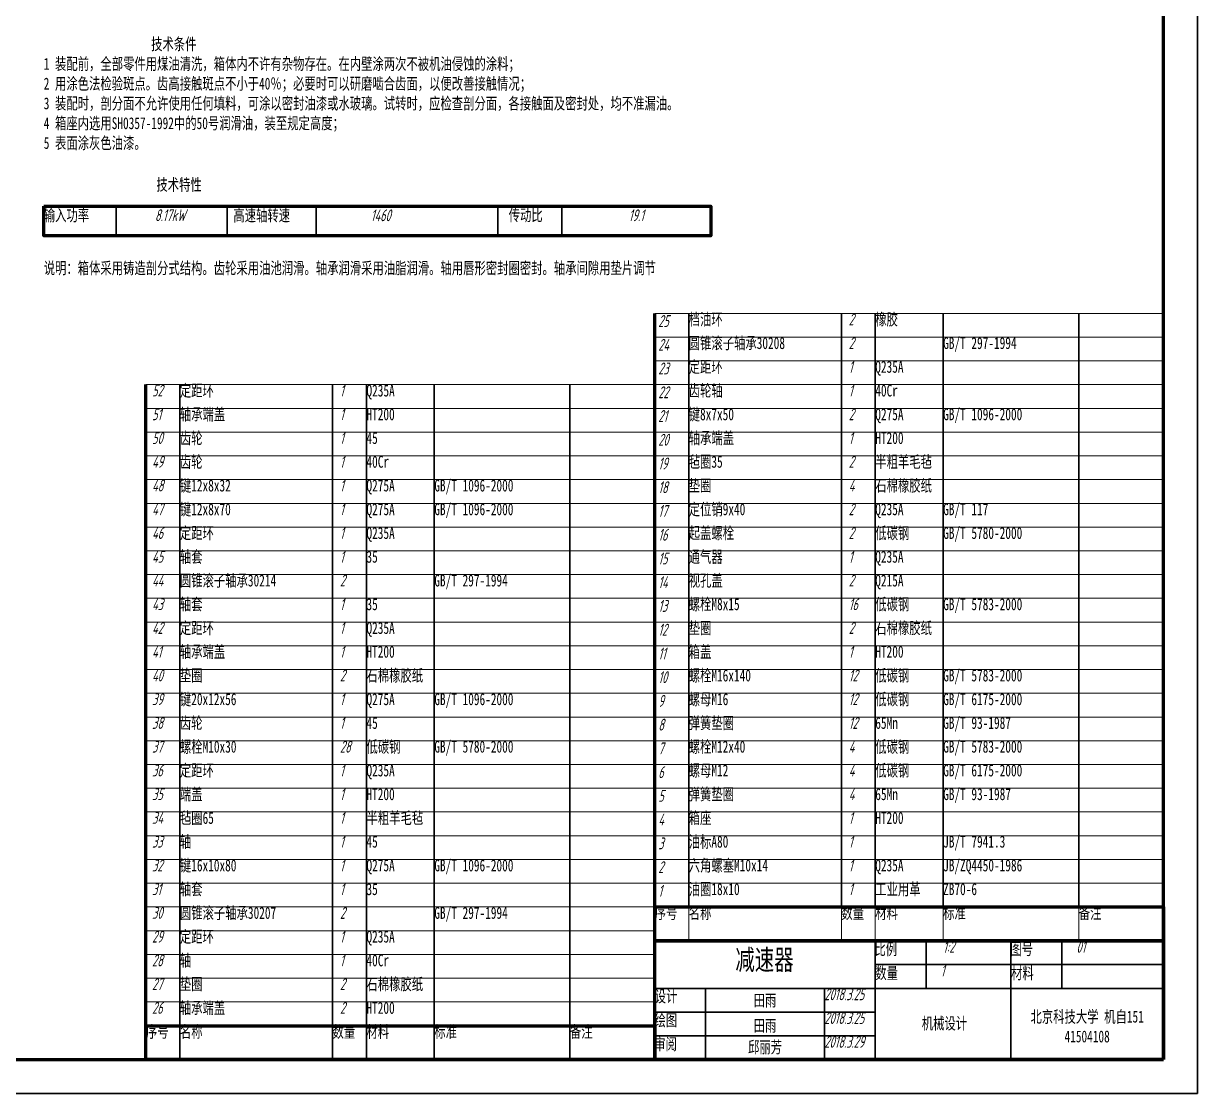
# Model space of a CAD drawing. Header units: millimetres. Extents: x 0 to 4732, y -441 to 1125.
# Drawn here: x 3754.8 to 4100.9, y 298.9 to 614.4 of the extents above; entities that cross this region are included whole.
import ezdxf

# ---------------------------------------------------------------- set-up
doc = ezdxf.new("R2010")
doc.units = ezdxf.units.MM
for name, color, linetype, lineweight in [('0粗实线', 7, 'Continuous', 70), ('0细实线', 7, 'Continuous', 35), ('粗实线', 7, 'Continuous', 70), ('粗线', 7, 'Continuous', 30), ('细线', 7, 'Continuous', 15)]:
    doc.layers.add(name, color=color, linetype=linetype, lineweight=lineweight)
doc.layers.add('draw', color=7, linetype='Continuous')
doc.styles.add('数字字母', font='isocp.shx', dxfattribs={"width": 0.7, "oblique": 15, "height": 3.5})
doc.styles.add('汉字', font='simfang.ttf', dxfattribs={"width": 0.7, "height": 3.5})

# ---------------------------------------------------------------- blocks, each defined once
blk = doc.blocks.new('*U85')
at = {"layer": '细线', "ltscale": 0.5}
blk.add_line((-75, 0), (75, 0), dxfattribs=at)
blk = doc.blocks.new('*U86')
at = {"layer": '细线', "color": 0, "linetype": 'ByBlock', "lineweight": -2, "transparency": 16777216}
for p in [(0, 168), (0, 161), (0, 154), (0, 147), (0, 140), (0, 133), (0, 126), (0, 119), (0, 112), (0, 105), (0, 98), (0, 91), (0, 84), (0, 77), (0, 70), (0, 63), (0, 56), (0, 49), (0, 42), (0, 35), (0, 28), (0, 21), (0, 14), (0, 7), (0, 0)]:
    blk.add_blockref('*U85', p, dxfattribs=at)
blk = doc.blocks.new('*U87')
at = {"layer": '细线', "ltscale": 0.5}
blk.add_line((-75, 0), (75, 0), dxfattribs=at)
blk = doc.blocks.new('*U88')
at = {"layer": '细线', "color": 0, "linetype": 'ByBlock', "lineweight": -2, "transparency": 16777216}
for p in [(0, 182), (0, 175), (0, 168), (0, 161), (0, 154), (0, 147), (0, 140), (0, 133), (0, 126), (0, 119), (0, 112), (0, 105), (0, 98), (0, 91), (0, 84), (0, 77), (0, 70), (0, 63), (0, 56), (0, 49), (0, 42), (0, 35), (0, 28), (0, 21), (0, 14), (0, 7), (0, 0)]:
    blk.add_blockref('*U87', p, dxfattribs=at)

msp = doc.modelspace()

# ---------------------------------------------------------------- linework, layer by layer
at = {"layer": '0粗实线', "color": 0, "lineweight": 70}
msp.add_line((4090.86, 308.916), (4090.86, 882.916), dxfattribs=at)
at = {"layer": '0细实线', "color": 0, "lineweight": 35}
for p, q in [((4100.86, 298.916), (4100.86, 892.916)), ((3259.86, 298.916), (4100.86, 298.916))]:
    msp.add_line(p, q, dxfattribs=at)
at = {"layer": '粗实线', "color": 0, "lineweight": 70}
msp.add_line((3284.86, 308.916), (4090.86, 308.916), dxfattribs=at)
at = {"layer": '粗线', "color": 0, "lineweight": 70, "ltscale": 0.5}
for p, q in [((3940.86, 521.916), (3940.86, 528.916)), ((3940.86, 514.916), (3940.86, 521.916)), ((3940.86, 507.916), (3940.86, 514.916)), ((3790.86, 500.916), (3790.86, 507.916)), ((3940.86, 500.916), (3940.86, 507.916)), ((3790.86, 493.916), (3790.86, 500.916)), ((3940.86, 493.916), (3940.86, 500.916)), ((3790.86, 486.916), (3790.86, 493.916)), ((3940.86, 486.916), (3940.86, 493.916)), ((3790.86, 479.916), (3790.86, 486.916)), ((3940.86, 479.916), (3940.86, 486.916)), ((3790.86, 472.916), (3790.86, 479.916)), ((3940.86, 472.916), (3940.86, 479.916)), ((3790.86, 465.916), (3790.86, 472.916)), ((3940.86, 465.916), (3940.86, 472.916)), ((3790.86, 458.916), (3790.86, 465.916)), ((3940.86, 458.916), (3940.86, 465.916)), ((3790.86, 451.916), (3790.86, 458.916)), ((3940.86, 451.916), (3940.86, 458.916)), ((3790.86, 444.916), (3790.86, 451.916)), ((3940.86, 444.916), (3940.86, 451.916)), ((3790.86, 437.916), (3790.86, 444.916)), ((3940.86, 437.916), (3940.86, 444.916)), ((3790.86, 430.916), (3790.86, 437.916)), ((3940.86, 430.916), (3940.86, 437.916)), ((3790.86, 423.916), (3790.86, 430.916)), ((3940.86, 423.916), (3940.86, 430.916)), ((3790.86, 416.916), (3790.86, 423.916)), ((3940.86, 416.916), (3940.86, 423.916)), ((3790.86, 409.916), (3790.86, 416.916)), ((3940.86, 409.916), (3940.86, 416.916)), ((3790.86, 402.916), (3790.86, 409.916)), ((3940.86, 402.916), (3940.86, 409.916)), ((3790.86, 395.916), (3790.86, 402.916)), ((3940.86, 395.916), (3940.86, 402.916)), ((3790.86, 388.916), (3790.86, 395.916)), ((3940.86, 388.916), (3940.86, 395.916)), ((3790.86, 381.916), (3790.86, 388.916)), ((3940.86, 381.916), (3940.86, 388.916)), ((3790.86, 374.916), (3790.86, 381.916)), ((3940.86, 374.916), (3940.86, 381.916)), ((3790.86, 367.916), (3790.86, 374.916)), ((3940.86, 367.916), (3940.86, 374.916)), ((3790.86, 360.916), (3790.86, 367.916)), ((3940.86, 360.916), (3940.86, 367.916)), ((3790.86, 353.916), (3790.86, 360.916)), ((3940.86, 353.916), (3940.86, 360.916)), ((3790.86, 346.916), (3790.86, 353.916)), ((3790.86, 339.916), (3790.86, 346.916)), ((3790.86, 332.916), (3790.86, 339.916)), ((3790.86, 325.916), (3790.86, 332.916)), ((3790.86, 318.916), (3790.86, 325.916))]:
    msp.add_line(p, q, dxfattribs=at)
for points in [[(3760.719, 560.532), (3957.402, 560.532), (3957.402, 551.786), (3760.719, 551.786)], [(4090.86, 343.916), (3940.86, 343.916), (3940.86, 353.916), (4090.86, 353.916)], [(4090.86, 308.916), (3940.86, 308.916), (3940.86, 343.916), (4090.86, 343.916)], [(3940.86, 308.916), (3790.86, 308.916), (3790.86, 318.916), (3940.86, 318.916)]]:
    msp.add_lwpolyline(points, close=True, dxfattribs=at)
at = {"layer": '细线', "color": 0, "lineweight": 35, "ltscale": 0.5}
for p, q in [((3782.084, 560.532), (3782.084, 551.786)), ((3814.808, 551.786), (3814.808, 560.532)), ((3840.987, 560.532), (3840.987, 551.786)), ((3894.636, 560.532), (3894.636, 551.786)), ((3913.446, 551.786), (3913.446, 560.532)), ((3950.86, 353.916), (3950.86, 528.916)), ((3995.86, 353.916), (3995.86, 528.916)), ((4005.86, 353.916), (4005.86, 528.916)), ((4025.86, 353.916), (4025.86, 528.916)), ((4065.86, 353.916), (4065.86, 528.916)), ((3800.86, 318.916), (3800.86, 507.916)), ((3845.86, 318.916), (3845.86, 507.916)), ((3855.86, 318.916), (3855.86, 507.916)), ((3875.86, 318.916), (3875.86, 507.916)), ((3915.86, 318.916), (3915.86, 507.916)), ((4005.86, 308.916), (4005.86, 343.916)), ((4020.86, 329.916), (4020.86, 343.916)), ((4045.86, 329.916), (4045.86, 343.916)), ((4060.86, 329.916), (4060.86, 343.916)), ((4020.86, 336.916), (4005.86, 336.916)), ((4045.86, 336.916), (4020.86, 336.916)), ((4060.86, 336.916), (4045.86, 336.916)), ((4090.86, 336.916), (4060.86, 336.916)), ((3940.86, 329.916), (3955.86, 329.916)), ((3955.86, 329.916), (3990.86, 329.916)), ((3955.86, 329.916), (3955.86, 308.916)), ((3990.86, 329.916), (4005.86, 329.916)), ((3990.86, 329.916), (3990.86, 308.916)), ((4020.86, 329.916), (4005.86, 329.916)), ((4045.86, 329.916), (4020.86, 329.916)), ((4060.86, 329.916), (4045.86, 329.916)), ((4045.86, 329.916), (4045.86, 308.916)), ((4090.86, 329.916), (4060.86, 329.916)), ((3940.86, 322.916), (3955.86, 322.916)), ((3955.86, 322.916), (3990.86, 322.916)), ((3990.86, 322.916), (4005.86, 322.916)), ((3800.86, 318.916), (3800.86, 308.916)), ((3845.86, 318.916), (3845.86, 308.916)), ((3855.86, 318.916), (3855.86, 308.916)), ((3875.86, 318.916), (3875.837, 308.916)), ((3915.86, 318.916), (3915.86, 308.916)), ((3940.86, 315.916), (3955.86, 315.916)), ((3955.86, 315.916), (3990.86, 315.916)), ((3990.86, 315.916), (4005.86, 315.916))]:
    msp.add_line(p, q, dxfattribs=at)
at = {"layer": '细线', "color": 0, "ltscale": 0.5}
for p, q in [((3950.86, 353.916), (3995.86, 353.916)), ((3950.86, 353.916), (3950.86, 343.916)), ((3995.86, 353.916), (4005.86, 353.916)), ((3995.86, 353.916), (3995.86, 343.916)), ((4005.86, 353.916), (4025.86, 353.916)), ((4005.86, 353.916), (4005.86, 343.916)), ((4025.86, 353.916), (4025.837, 343.916)), ((4025.86, 353.916), (4065.86, 353.916)), ((4065.86, 353.916), (4090.86, 353.916)), ((4065.86, 353.916), (4065.86, 343.916))]:
    msp.add_line(p, q, dxfattribs=at)

# ---------------------------------------------------------------- block references
at = {"layer": '细线', "color": 0, "lineweight": 35}
for name, p in [('*U86', (4015.86, 360.916)), ('*U88', (3865.86, 325.916))]:
    msp.add_blockref(name, p, dxfattribs=at)

# ---------------------------------------------------------------- texts
at = {"layer": 'draw', "color": 0, "ltscale": 0.5, "char_height": 3.5, "attachment_point": 1, "style": '汉字'}
for s, width, insert in [('                   技术条件\\P1 装配前，全部零件用煤油清洗，箱体内不许有杂物存在。在内壁涂两次不被机油侵蚀的涂料；^J2 用涂色法检验斑点。齿高接触斑点不小于40％；必要时可以研磨啮合齿面，以便改善接触情况；\\P3 装配时，剖分面不允许使用任何填料，可涂以密封油漆或水玻璃。试转时，应检查剖分面，各接触面及密封处，均不准漏油。\\P4 箱座内选用SH0357-1992中的50号润滑油，装至规定高度；\\P5 表面涂灰色油漆。', 215.76381, (3760.719, 610.085)), ('技术特性', 31.16009, (3793.929, 568.633))]:
    msp.add_mtext_dynamic_manual_height_columns(s, width=width, gutter_width=20, heights=[0], dxfattribs=dict(at, insert=insert))
at = {"layer": '粗实线', "color": 0, "insert": (3950.86, 341.371), "char_height": 6, "attachment_point": 1, "style": '汉字'}
msp.add_mtext_dynamic_manual_height_columns('\\pi13.744;减速器', width=45.05516, gutter_width=17.5, heights=[0], dxfattribs=at)
at = {"layer": '粗线', "color": 0, "ltscale": 0.5, "char_height": 3.5, "attachment_point": 1, "style": '汉字'}
for s, width, heights, insert in [('{\\fSimSun|b0|i0|c134|p2;档油环}', 45, [0], (3950.86, 528.916)), ('{\\fSimSun|b0|i0|c134|p2;橡胶}', 20, [0], (4005.86, 528.916)), ('{\\fSimSun|b0|i0|c134|p2;圆锥滚子轴承30208}', 45, [0], (3950.86, 521.916)), ('GB/T 297-1994', 40, [0], (4025.86, 521.916)), ('{\\fSimSun|b0|i0|c134|p2;定距环}', 45, [0], (3950.86, 514.916)), ('Q235A', 20, [0], (4005.86, 514.916)), ('{\\fSimSun|b0|i0|c134|p2;定距环}', 45, [0], (3800.86, 507.916)), ('Q235A', 20, [0], (3855.86, 507.916)), ('{\\fSimSun|b0|i0|c134|p2;齿轮轴}', 45, [0], (3950.86, 507.916)), ('40Cr', 20, [0], (4005.86, 507.916)), ('{\\fSimSun|b0|i0|c134|p2;轴承端盖}', 45, [5.296], (3800.86, 500.916)), ('HT200', 20, [0], (3855.86, 500.916)), ('{\\fSimSun|b0|i0|c134|p2;键8x7x50}', 45, [0], (3950.86, 500.916)), ('Q275A', 20, [0], (4005.86, 500.916)), ('GB/T 1096-2000', 40, [0], (4025.86, 500.916)), ('{\\fSimSun|b0|i0|c134|p2;齿轮}', 45, [0], (3800.86, 493.916)), ('45', 20, [0], (3855.86, 493.916)), ('{\\fSimSun|b0|i0|c134|p2;轴承端盖}', 45, [0], (3950.86, 493.916)), ('HT200', 20, [0], (4005.86, 493.916)), ('{\\fSimSun|b0|i0|c134|p2;齿轮}', 45, [0], (3800.86, 486.916)), ('40Cr', 20, [0], (3855.86, 486.916)), ('{\\fSimSun|b0|i0|c134|p2;毡圈35}', 45, [0], (3950.86, 486.916)), ('{\\fSimSun|b0|i0|c134|p2;半粗羊毛毡}', 20, [0], (4005.86, 486.916)), ('{\\fSimSun|b0|i0|c134|p2;键12x8x32}', 45, [0], (3800.86, 479.916)), ('Q275A', 20, [0], (3855.86, 479.916)), ('GB/T 1096-2000', 40, [0], (3875.86, 479.916)), ('{\\fSimSun|b0|i0|c134|p2;垫圈}', 45, [0], (3950.86, 479.916)), ('{\\fSimSun|b0|i0|c134|p2;石棉橡胶纸}', 20, [0], (4005.86, 479.916)), ('{\\fSimSun|b0|i0|c134|p2;键12x8x70}', 45, [0], (3800.86, 472.916)), ('Q275A', 20, [0], (3855.86, 472.916)), ('GB/T 1096-2000', 40, [0], (3875.86, 472.916)), ('{\\fSimSun|b0|i0|c134|p2;定位销9x40}', 45, [0], (3950.86, 472.916)), ('{\\fSimSun|b0|i0|c134|p2;Q235A}', 20, [0], (4005.86, 472.916)), ('GB/T 117', 40, [0], (4025.86, 472.916)), ('{\\fSimSun|b0|i0|c134|p2;定距环}', 45, [0], (3800.86, 465.916)), ('Q235A', 20, [0], (3855.86, 465.916)), ('{\\fSimSun|b0|i0|c134|p2;起盖螺栓}', 45, [0], (3950.86, 465.916)), ('{\\fSimSun|b0|i0|c134|p2;低碳钢}', 20, [0], (4005.86, 465.916)), ('GB/T 5780-2000 ', 40, [0], (4025.86, 465.916)), ('{\\fSimSun|b0|i0|c134|p2;轴套}', 45, [0], (3800.86, 458.916)), ('{\\fSimSun|b0|i0|c134|p2;35}', 20, [0], (3855.86, 458.916)), ('{\\fSimSun|b0|i0|c134|p2;通气器}', 45, [0], (3950.86, 458.916)), ('Q235A', 20, [0], (4005.86, 458.916)), ('{\\fSimSun|b0|i0|c134|p2;圆锥滚子轴承30214}', 45, [0], (3800.86, 451.916)), ('GB/T 297-1994', 40, [0], (3875.86, 451.916)), ('{\\fSimSun|b0|i0|c134|p2;视孔盖}', 45, [0], (3950.86, 451.916)), ('Q215A', 20, [0], (4005.86, 451.916)), ('{\\fSimSun|b0|i0|c134|p2;轴套}', 45, [0], (3800.86, 444.916)), ('{\\fSimSun|b0|i0|c134|p2;35}', 20, [0], (3855.86, 444.916)), ('{\\fSimSun|b0|i0|c134|p2;螺栓M8x15}', 45, [0], (3950.86, 444.916)), ('{\\fSimSun|b0|i0|c134|p2;低碳钢}', 20, [0], (4005.86, 444.916)), ('GB/T 5783-2000', 40, [0], (4025.86, 444.916)), ('{\\fSimSun|b0|i0|c134|p2;定距环}', 45, [0], (3800.86, 437.916)), ('Q235A', 20, [0], (3855.86, 437.916)), ('{\\fSimSun|b0|i0|c134|p2;垫圈}', 45, [0], (3950.86, 437.916)), ('{\\fSimSun|b0|i0|c134|p2;石棉橡胶纸}', 20, [0], (4005.86, 437.916)), ('{\\fSimSun|b0|i0|c134|p2;轴承端盖}', 45, [0], (3800.86, 430.916)), ('HT200', 20, [0], (3855.86, 430.916)), ('{\\fSimSun|b0|i0|c134|p2;箱盖}', 45, [0], (3950.86, 430.916)), ('HT200', 20, [0], (4005.86, 430.916)), ('{\\fSimSun|b0|i0|c134|p2;垫圈}', 45, [0], (3800.86, 423.916)), ('{\\fSimSun|b0|i0|c134|p2;石棉橡胶纸}', 20, [0], (3855.86, 423.916)), ('{\\fSimSun|b0|i0|c134|p2;螺栓M16x140}', 45, [0], (3950.86, 423.916)), ('{\\fSimSun|b0|i0|c134|p2;低碳钢}', 20, [0], (4005.86, 423.916)), ('GB/T 5783-2000', 40, [0], (4025.86, 423.916)), ('{\\fSimSun|b0|i0|c134|p2;键20x12x56}', 45, [0], (3800.86, 416.916)), ('Q275A', 20, [0], (3855.86, 416.916)), ('GB/T 1096-2000', 40, [0], (3875.86, 416.916)), ('{\\fSimSun|b0|i0|c134|p2;螺母M16}', 45, [0], (3950.86, 416.916)), ('{\\fSimSun|b0|i0|c134|p2;低碳钢}', 20, [0], (4005.86, 416.916)), ('GB/T 6175-2000', 40, [0], (4025.86, 416.916)), ('{\\fSimSun|b0|i0|c134|p2;齿轮}', 45, [0], (3800.86, 409.916)), ('45', 20, [0], (3855.86, 409.916)), ('{\\fSimSun|b0|i0|c134|p2;弹簧垫圈}', 45, [0], (3950.86, 409.916)), ('65Mn', 20, [0], (4005.86, 409.916)), ('GB/T 93-1987', 40, [0], (4025.86, 409.916)), ('{\\fSimSun|b0|i0|c134|p2;螺栓M10x30}', 45, [0], (3800.86, 402.916)), ('{\\fSimSun|b0|i0|c134|p2;低碳钢}', 20, [0], (3855.86, 402.916)), ('GB/T 5780-2000', 40, [0], (3875.86, 402.916)), ('{\\fSimSun|b0|i0|c134|p2;螺栓M12x40}', 45, [0], (3950.86, 402.916)), ('{\\fSimSun|b0|i0|c134|p2;低碳钢}', 20, [0], (4005.86, 402.916)), ('GB/T 5783-2000', 40, [0], (4025.86, 402.916)), ('{\\fSimSun|b0|i0|c134|p2;定距环}', 45, [0], (3800.86, 395.916)), ('Q235A', 20, [0], (3855.86, 395.916)), ('{\\fSimSun|b0|i0|c134|p2;螺母M12}', 45, [0], (3950.86, 395.916)), ('{\\fSimSun|b0|i0|c134|p2;低碳钢}', 20, [0], (4005.86, 395.916)), ('GB/T 6175-2000', 40, [0], (4025.86, 395.916)), ('{\\fSimSun|b0|i0|c134|p2;端盖}', 45, [0], (3800.86, 388.916)), ('HT200', 20, [0], (3855.86, 388.916)), ('{\\fSimSun|b0|i0|c134|p2;弹簧垫圈}', 45, [0], (3950.86, 388.916)), ('65Mn', 20, [0], (4005.86, 388.916)), ('GB/T 93-1987', 40, [0], (4025.86, 388.916)), ('{\\fSimSun|b0|i0|c134|p2;毡圈65}', 45, [0], (3800.86, 381.916)), ('{\\fSimSun|b0|i0|c134|p2;半粗羊毛毡}', 20, [0], (3855.86, 381.916)), ('{\\fSimSun|b0|i0|c134|p2;箱座}', 45, [0], (3950.86, 381.916)), ('HT200', 20, [0], (4005.86, 381.916)), ('{\\fSimSun|b0|i0|c134|p2;轴}', 45, [0], (3800.86, 374.916)), ('45', 20, [0], (3855.86, 374.916)), ('{\\fSimSun|b0|i0|c134|p2;油标A80}', 45, [0], (3950.86, 374.916)), ('JB/T 7941.3 ', 40, [0], (4025.86, 374.916)), ('{\\fSimSun|b0|i0|c134|p2;键16x10x80}', 45, [0], (3800.86, 367.916)), ('Q275A', 20, [0], (3855.86, 367.916)), ('GB/T 1096-2000', 40, [0], (3875.86, 367.916)), ('{\\fSimSun|b0|i0|c134|p2;六角螺塞M10x14}', 45, [0], (3950.86, 367.916)), ('Q235A', 20, [0], (4005.86, 367.916)), ('JB/ZQ4450-1986 ', 40, [0], (4025.86, 367.916)), ('{\\fSimSun|b0|i0|c134|p2;轴套}', 45, [0], (3800.86, 360.916)), ('{\\fSimSun|b0|i0|c134|p2;35}', 20, [0], (3855.86, 360.916)), ('{\\fSimSun|b0|i0|c134|p2;油圈18x10}', 45, [0], (3950.86, 360.916)), ('{\\fSimSun|b0|i0|c134|p2;工业用革}', 20, [0], (4005.86, 360.916)), ('ZB70-6', 40, [0], (4025.86, 360.916)), ('{\\fSimSun|b0|i0|c134|p2;圆锥滚子轴承30207}', 45, [0], (3800.86, 353.916)), ('GB/T 297-1994', 40, [0], (3875.86, 353.916)), ('{\\fSimSun|b0|i0|c134|p2;定距环}', 45, [0], (3800.86, 346.916)), ('Q235A', 20, [0], (3855.86, 346.916)), ('{\\fSimSun|b0|i0|c134|p2;轴}', 45, [0], (3800.86, 339.916)), ('40Cr', 20, [0], (3855.86, 339.916)), ('{\\fSimSun|b0|i0|c134|p2;垫圈}', 45, [0], (3800.86, 332.916)), ('{\\fSimSun|b0|i0|c134|p2;石棉橡胶纸}', 20, [0], (3855.86, 332.916)), ('{\\fSimSun|b0|i0|c134|p2;轴承端盖}', 45, [0], (3800.86, 325.916)), ('HT200', 20, [0], (3855.86, 325.916))]:
    msp.add_mtext_dynamic_manual_height_columns(s, width=width, gutter_width=20, heights=heights, dxfattribs=dict(at, insert=insert))
at = {"layer": '粗线', "color": 0, "lineweight": -3, "ltscale": 0.5, "char_height": 3.5, "attachment_point": 1, "style": '数字字母'}
for s, insert in [('2', (3998.041, 528.916)), ('2', (3998.041, 521.916)), ('1', (3998.041, 514.916)), ('1', (3848.041, 507.916)), ('1', (3998.041, 507.916)), ('1', (3848.041, 500.916)), ('2', (3998.041, 500.916)), ('1', (3848.041, 493.916)), ('1', (3998.041, 493.916)), ('1', (3848.041, 486.916)), ('2', (3998.041, 486.916)), ('1', (3848.041, 479.916)), ('4', (3998.041, 479.916)), ('1', (3848.041, 472.916)), ('2', (3998.041, 472.916)), ('1', (3848.041, 465.916)), ('2', (3998.041, 465.916)), ('1', (3848.041, 458.916)), ('1', (3998.041, 458.916)), ('2', (3848.041, 451.916)), ('2', (3998.041, 451.916)), ('1', (3848.041, 444.916)), ('16', (3998.041, 444.916)), ('1', (3848.041, 437.916)), ('2', (3998.041, 437.916)), ('1', (3848.041, 430.916)), ('1', (3998.041, 430.916)), ('2', (3848.041, 423.916)), ('12', (3998.041, 423.916)), ('1', (3848.041, 416.916)), ('12', (3998.041, 416.916)), ('1', (3848.041, 409.916)), ('12', (3998.041, 409.916)), ('28', (3848.041, 402.916)), ('4', (3998.041, 402.916)), ('1', (3848.041, 395.916)), ('4', (3998.041, 395.916)), ('1', (3848.041, 388.916)), ('4', (3998.041, 388.916)), ('1', (3848.041, 381.916)), ('1', (3998.041, 381.916)), ('1', (3848.041, 374.916)), ('1', (3998.041, 374.916)), ('1', (3848.041, 367.916)), ('1', (3998.041, 367.916)), ('1', (3848.041, 360.916)), ('1', (3998.041, 360.916)), ('2', (3848.041, 353.916)), ('1', (3848.041, 346.916)), ('1', (3848.041, 339.916)), ('2', (3848.041, 332.916)), ('2', (3848.041, 325.916))]:
    msp.add_mtext_dynamic_manual_height_columns(s, width=7.81867, gutter_width=20, heights=[0], dxfattribs=dict(at, insert=insert))
at = {"layer": '细线', "color": 0, "style": '数字字母', "oblique": 15, "width": 0.7}
for s, p in [('25', (3941.881, 524.916)), ('24', (3941.881, 517.916)), ('23', (3941.881, 510.916)), ('22', (3941.881, 503.916)), ('21', (3941.881, 496.916)), ('20', (3941.881, 489.916)), ('19', (3941.881, 482.916)), ('18', (3941.881, 475.916)), ('17', (3941.881, 468.916)), ('16', (3941.881, 461.916)), ('15', (3941.881, 454.916)), ('14', (3941.881, 447.916)), ('13', (3941.881, 440.916)), ('12', (3941.881, 433.916)), ('11', (3941.881, 426.916)), ('10', (3941.881, 419.916)), ('9', (3941.881, 412.916)), ('8', (3941.881, 405.916)), ('7', (3941.881, 398.916)), ('6', (3941.881, 391.916)), ('5', (3941.881, 384.916)), ('4', (3941.881, 377.916)), ('3', (3941.881, 370.916))]:
    msp.add_text(s, height=3.5, dxfattribs=at).set_placement(p)
at = {"layer": '细线', "color": 0, "lineweight": -3, "style": '数字字母', "oblique": 15, "width": 0.7}
for s, p in [('2', (3941.881, 363.916)), ('1', (3941.881, 356.916))]:
    msp.add_text(s, height=3.5, dxfattribs=at).set_placement(p)
at = {"layer": '细线', "color": 0, "ltscale": 0.5, "insert": (3760.719, 559.608), "char_height": 3.5, "attachment_point": 1, "style": '汉字'}
msp.add_mtext('{\\fSimSun|b0|i0|c134|p2;输入功率}', dxfattribs=at)
at = {"layer": '细线', "color": 0, "ltscale": 0.5, "char_height": 3.5}
for s, width, insert, attachment_point, style in [('\\pi11.408;8.17kW', 32.72409, (3782.084, 559.608), 1, '数字字母'), ('{\\fSimSun|b0|i0|c134|p2;高速轴转速}', 42.43497, (3816.625, 559.586), 1, '汉字'), ('\\pi16.14;1460', 38.46822, (3840.987, 559.586), 1, '数字字母'), ('{\\fSimSun|b0|i0|c134|p2;传动比}', 34.6889, (3897.791, 559.653), 1, '汉字'), ('\\pi19.714;19.1', 43.95545, (3913.446, 559.586), 1, '数字字母'), ('{\\fSimSun|b0|i0|c134|p2;说明：箱体采用铸造剖分式结构。齿轮采用油池润滑。轴承润滑采用油脂润滑。轴用唇形密封圈密封。轴承间隙用垫片调节}', 180.36613, (3760.719, 544.037), 1, '汉字'), ('52', 8.20073, (3792.659, 507.916), 1, '数字字母'), ('51', 8.20073, (3792.659, 500.916), 1, '数字字母'), ('50', 8.20073, (3792.659, 493.916), 1, '数字字母'), ('49', 8.20073, (3792.659, 486.916), 1, '数字字母'), ('48', 8.20073, (3792.659, 479.916), 1, '数字字母'), ('47', 8.20073, (3792.659, 472.916), 1, '数字字母'), ('46', 8.20073, (3792.659, 465.916), 1, '数字字母'), ('45', 8.20073, (3792.659, 458.916), 1, '数字字母'), ('44', 8.20073, (3792.659, 451.916), 1, '数字字母'), ('43', 8.20073, (3792.659, 444.916), 1, '数字字母'), ('42', 8.20073, (3792.659, 437.916), 1, '数字字母'), ('41', 8.20073, (3792.659, 430.916), 1, '数字字母'), ('40', 8.20073, (3792.659, 423.916), 1, '数字字母'), ('39', 8.20073, (3792.659, 416.916), 1, '数字字母'), ('38', 8.20073, (3792.659, 409.916), 1, '数字字母'), ('37', 8.20073, (3792.659, 402.916), 1, '数字字母'), ('36', 7.84655, (3792.659, 395.916), 1, '数字字母'), ('35', 8.20073, (3792.659, 388.916), 1, '数字字母'), ('34', 8.20073, (3792.659, 381.916), 1, '数字字母'), ('33', 8.20073, (3792.659, 374.916), 1, '数字字母'), ('32', 8.20073, (3792.659, 367.916), 1, '数字字母'), ('31', 8.20073, (3792.659, 360.916), 1, '数字字母'), ('30', 8.20073, (3792.659, 353.916), 1, '数字字母'), ('{\\fSimSun|b0|i0|c134|p2;序号}', 10, (3940.86, 353.916), 1, '汉字'), ('{\\fSimSun|b0|i0|c134|p2;名称}', 45, (3950.86, 353.916), 1, '汉字'), ('{\\fSimSun|b0|i0|c134|p2;数量}', 29.97702, (3995.86, 353.916), 1, '汉字'), ('{\\fSimSun|b0|i0|c134|p2;材料}', 19.97702, (4005.86, 353.916), 1, '汉字'), ('{\\fSimSun|b0|i0|c134|p2;标准}', 40, (4025.86, 353.916), 1, '汉字'), ('{\\fSimSun|b0|i0|c134|p2;备注}', 25, (4065.86, 353.916), 1, '汉字'), ('29', 8.20073, (3792.659, 346.916), 1, '数字字母'), ('{\\fSimSun|b0|i0|c134|p2;比例}', 15, (4008.96, 339.379), 8, '汉字'), ('1:2', 25, (4025.837, 343.916), 1, '数字字母'), ('{\\fSimSun|b0|i0|c134|p2;图号}', 15, (4049.015, 339.399), 8, '汉字'), ('01', 25, (4065.162, 343.916), 1, '数字字母'), ('28', 8.20073, (3792.659, 339.916), 1, '数字字母'), ('{\\fSimSun|b0|i0|c134|p2;数量}', 15, (4009.213, 332.301), 8, '汉字'), ('1', 25, (4025.162, 336.916), 1, '数字字母'), ('{\\fSimSun|b0|i0|c134|p2;材料}', 15, (4049.234, 332.282), 8, '汉字'), ('27', 8.20073, (3792.659, 332.916), 1, '数字字母'), ('{\\fSimSun|b0|i0|c134|p2;设计}', 15, (3944.193, 325.458), 8, '汉字'), ('2018.3.25', 15, (3990.86, 329.916), 1, '数字字母'), ('26', 8.20073, (3792.659, 325.916), 1, '数字字母'), ('{\\fSimSun|b0|i0|c134|p2;田雨}', 35, (3973.36, 324.25), 8, '汉字'), ('{\\fSimSun|b0|i0|c134|p2;绘图}', 15, (3944.124, 318.379), 8, '汉字'), ('2018.3.25', 15, (3990.86, 322.916), 1, '数字字母'), ('{\\fSimSun|b0|i0|c134|p2;北京科技大学 机自}151\\P41504108', 45, (4068.323, 313.939), 8, '汉字'), ('{\\fSimSun|b0|i0|c134|p2;序号}', 10, (3790.86, 318.916), 1, '汉字'), ('{\\fSimSun|b0|i0|c134|p2;名称}', 45, (3800.86, 318.916), 1, '汉字'), ('{\\fSimSun|b0|i0|c134|p2;数量}', 29.97702, (3845.86, 318.916), 1, '汉字'), ('{\\fSimSun|b0|i0|c134|p2;材料}', 19.97702, (3855.86, 318.916), 1, '汉字'), ('{\\fSimSun|b0|i0|c134|p2;标准}', 40, (3875.86, 318.916), 1, '汉字'), ('{\\fSimSun|b0|i0|c134|p2;备注}', 25, (3915.86, 318.916), 1, '汉字'), ('{\\fSimSun|b0|i0|c134|p2;田雨}', 35, (3973.36, 316.809), 8, '汉字'), ('{\\fSimSun|b0|i0|c134|p2;机械设计}', 40, (4026.25, 317.457), 8, '汉字'), ('{\\fSimSun|b0|i0|c134|p2;审阅}', 15, (3944.035, 311.34), 8, '汉字'), ('2018.3.29', 15, (3990.86, 315.916), 1, '数字字母'), ('{\\fSimSun|b0|i0|c134|p2;邱丽芳}', 35, (3973.36, 310.455), 8, '汉字')]:
    msp.add_mtext_dynamic_manual_height_columns(s, width=width, gutter_width=20, heights=[0], dxfattribs=dict(at, insert=insert, attachment_point=attachment_point, style=style))

doc.saveas('drawing.dxf')
